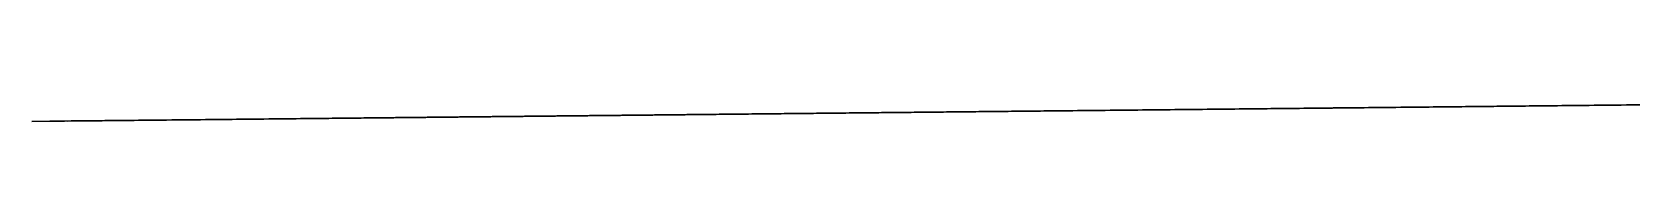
# Model space of a CAD drawing. Extents: x -5.33 to 1.56, y -1.56 to 1.56.
# Drawn here: x -5.3293 to -5.1675, y -1.4247 to -1.4212 of the extents above; entities that cross this region are included whole.
import ezdxf

# ---------------------------------------------------------------- set-up
doc = ezdxf.new("R2010")
doc.units = 0
doc.header["$LTSCALE"] = 0.0254
doc.layers.get('0').update_dxf_attribs({"linetype": 'CONTINUOUS'})

# ---------------------------------------------------------------- blocks, each defined once
blk = doc.blocks.new('HEATHER')
at = {"color": 155}
mesh = blk.add_polyface(dxfattribs=at)
corners = [(-0.08147, 0, 0.25557), (-0.09933, 0, 0.27269), (-0.08853, 0, 0.25173), (-0.01422, 0, 0.29351), (-0.14881, 0, 0.36873), (0.02087, 0, 0.31611), (0.02728, 0, 0.32269), (0.01395, 0, 0.3406), (0.00649, 0, 0.35062), (-0.00461, 0, 0.36771), (-0.05167, 0, 0.45142), (-0.19707, 0, 0.46729), (-0.08026, 0, 0.50892), (-0.20862, 0, 0.50892), (-0.08026, 0, 0.52526), (-0.21596, 0, 0.55781), (-0.03559, 0, 0.62195), (-0.20879, 0, 0.59897), (-0.19309, 0, 0.66279), (-0.04312, 0, 0.67185), (-0.1664, 0, 0.74586), (-0.04688, 0, 0.6968), (-0.04688, 0, 0.73649), (0.0214, 0, 0.83683), (-0.09087, 0, 0.80374), (-0.00188, 0, 0.83125), (-0.09087, 0, 0.81345), (-0.02373, 0, 0.82808), (-0.12579, 0, 0.84084)]
mesh.append_faces([[corners[k] for k in face] for face in [(0, 1, 2), (26, 25, 27)]], dxfattribs={"vtx0": -1, "color": 155})
mesh.append_faces([[corners[k] for k in face] for face in [(1, 3, 4), (4, 10, 11), (11, 12, 13), (13, 14, 15), (15, 16, 17), (17, 16, 18), (18, 19, 20), (24, 25, 26)]], dxfattribs={"vtx0": -1, "vtx1": -1, "color": 155})
mesh.append_faces([[corners[k] for k in face] for face in [(20, 23, 24)]], dxfattribs={"vtx0": -1, "vtx1": -1, "vtx2": -1, "color": 155})
mesh.append_faces([[corners[k] for k in face] for face in [(1, 0, 3), (4, 3, 5), (4, 5, 6), (4, 6, 7), (4, 7, 8), (4, 8, 9), (4, 9, 10), (11, 10, 12), (13, 12, 14), (15, 14, 16), (18, 16, 19), (20, 19, 21), (20, 21, 22), (20, 22, 23), (24, 23, 25)]], dxfattribs={"vtx0": -1, "vtx2": -1, "color": 155})
mesh.append_faces([[corners[k] for k in face] for face in [(28, 20, 24)]], dxfattribs={"vtx1": -1, "color": 155})
at = {"color": 254}
mesh = blk.add_polyface(dxfattribs=at)
corners = [(-0.11836, 0, 0.04418), (-0.12989, 0, 0.04241), (-0.11886, 0, 0.04241), (-0.13737, 0, 0.00816), (-0.16426, 0, 0.00761), (-0.15712, 0, 0.00755), (-0.16952, 0, 0.01168), (-0.14012, 0, 0.0096), (-0.14873, 0, 0.01409), (-0.17243, 0, 0.01706), (-0.14408, 0, 0.02854), (-0.17243, 0, 0.02165), (-0.17036, 0, 0.02575), (-0.1637, 0, 0.03159), (-0.16721, 0, 0.03523), (-0.16858, 0, 0.03752), (-0.16993, 0, 0.04791), (-0.13369, 0, 0.06303), (-0.12373, 0, 0.06842), (-0.107, 0, 0.07747), (-0.17128, 0, 0.0583), (-0.17162, 0, 0.06012), (-0.17323, 0, 0.06441), (-0.13474, 0, 0.06704), (-0.17746, 0, 0.07577), (-0.13474, 0, 0.09304), (-0.1792, 0, 0.07918), (-0.18191, 0, 0.08451), (-0.1798, 0, 0.08824), (-0.17434, 0, 0.09787), (-0.15002, 0, 0.1158), (-0.17082, 0, 0.10673)]
mesh.append_faces([[corners[k] for k in face] for face in [(0, 1, 2), (3, 4, 5), (18, 0, 19), (29, 30, 31)]], dxfattribs={"vtx0": -1, "color": 254})
mesh.append_faces([[corners[k] for k in face] for face in [(4, 3, 6), (6, 8, 9), (9, 10, 11), (11, 10, 12), (12, 10, 13), (13, 1, 14), (14, 1, 15), (15, 1, 16), (17, 0, 18), (16, 17, 20), (20, 17, 21), (22, 23, 24), (24, 25, 26), (26, 25, 27), (27, 25, 28), (28, 25, 29)]], dxfattribs={"vtx0": -1, "vtx1": -1, "color": 254})
mesh.append_faces([[corners[k] for k in face] for face in [(16, 1, 0), (16, 0, 17)]], dxfattribs={"vtx0": -1, "vtx1": -1, "vtx2": -1, "color": 254})
mesh.append_faces([[corners[k] for k in face] for face in [(6, 3, 7), (6, 7, 8), (9, 8, 10), (13, 10, 1), (17, 22, 21), (22, 17, 23), (24, 23, 25), (29, 25, 30)]], dxfattribs={"vtx0": -1, "vtx2": -1, "color": 254})
at = {"color": 19}
mesh = blk.add_polyface(dxfattribs=at)
corners = [(-0.19329, 0, 0.27062), (-0.2214, 0, 0.27983), (-0.21221, 0, 0.2597), (-0.18695, 0, 0.28004), (-0.22899, 0, 0.28325), (-0.18324, 0, 0.2958), (-0.23408, 0, 0.31186), (-0.18324, 0, 0.30601), (-0.1885, 0, 0.32763), (-0.24174, 0, 0.32064), (-0.24287, 0, 0.3344), (-0.18927, 0, 0.33076), (-0.19003, 0, 0.33389), (-0.18791, 0, 0.33928), (-0.24306, 0, 0.34766), (-0.19003, 0, 0.33962), (-0.19722, 0, 0.34221), (-0.20848, 0, 0.35013), (-0.27463, 0, 0.26072), (-0.2695, 0, 0.25353), (-0.26445, 0, 0.25158), (-0.27234, 0, 0.25543), (-0.27504, 0, 0.25558), (-0.27836, 0, 0.2565), (-0.29385, 0, 0.26822), (-0.29337, 0, 0.27859), (-0.30623, 0, 0.2833), (-0.29392, 0, 0.2829), (-0.29705, 0, 0.30742), (-0.31101, 0, 0.29401), (-0.31101, 0, 0.30113), (-0.30751, 0, 0.31248), (-0.29208, 0, 0.32508), (-0.30596, 0, 0.31547), (-0.30596, 0, 0.31812), (-0.30831, 0, 0.33312), (-0.24557, 0, 0.33124), (-0.24852, 0, 0.33924), (-0.30831, 0, 0.33885), (-0.30756, 0, 0.34167), (-0.30531, 0, 0.34188), (-0.29756, 0, 0.34396), (-0.28575, 0, 0.35101), (-0.21343, 0, 0.35839), (-0.27835, 0, 0.35644), (-0.27799, 0, 0.35906), (-0.28169, 0, 0.35976), (-0.28033, 0, 0.36138), (-0.29366, 0, 0.36814), (-0.29263, 0, 0.36999), (-0.30289, 0, 0.37205), (-0.30222, 0, 0.37407), (-0.30525, 0, 0.37262), (-0.31234, 0, 0.37312), (-0.30846, 0, 0.34354), (-0.30656, 0, 0.34446), (-0.31062, 0, 0.34801), (-0.30863, 0, 0.34874), (-0.31276, 0, 0.35614), (-0.31064, 0, 0.35642), (-0.31276, 0, 0.36064), (-0.31064, 0, 0.36079), (-0.31461, 0, 0.37412), (-0.30493, 0, 0.37471), (-0.31023, 0, 0.37506), (-0.31131, 0, 0.37513), (-0.31279, 0, 0.37529), (-0.24326, 0, 0.31517), (-0.2661, 0, 0.32064), (-0.25047, 0, 0.30168), (-0.18303, 0, 0.35393), (-0.18508, 0, 0.35447), (-0.18033, 0, 0.36718), (-0.18244, 0, 0.3674), (-0.18033, 0, 0.37433), (-0.18244, 0, 0.37383), (-0.18294, 0, 0.37481), (-0.18136, 0, 0.37635), (-0.18563, 0, 0.37628), (-0.21395, 0, 0.36081), (-0.21054, 0, 0.3611), (-0.21189, 0, 0.36273), (-0.19729, 0, 0.37071), (-0.19842, 0, 0.3725), (-0.19097, 0, 0.37417), (-0.19187, 0, 0.37608), (-0.18548, 0, 0.37861), (-0.27301, 0, 0.36186), (-0.22237, 0, 0.36372), (-0.25983, 0, 0.3644), (-0.22514, 0, 0.3641), (-0.22969, 0, 0.36473), (-0.24164, 0, 0.36535), (-0.23413, 0, 0.36535)]
mesh.append_faces([[corners[k] for k in face] for face in [(0, 1, 2), (18, 19, 20), (62, 65, 66), (67, 68, 69), (92, 91, 93)]], dxfattribs={"vtx0": -1, "color": 19})
mesh.append_faces([[corners[k] for k in face] for face in [(1, 3, 4), (4, 5, 6), (6, 8, 9), (9, 8, 10), (10, 13, 14), (19, 18, 21), (21, 18, 22), (22, 18, 23), (23, 18, 24), (24, 25, 26), (26, 28, 29), (29, 28, 30), (30, 28, 31), (31, 32, 33), (33, 32, 34), (34, 32, 35), (35, 37, 38), (38, 37, 39), (40, 14, 41), (41, 14, 42), (42, 43, 44), (44, 45, 46), (46, 47, 48), (48, 49, 50), (50, 51, 52), (52, 51, 53), (54, 55, 56), (56, 57, 58), (58, 59, 60), (60, 61, 62), (68, 36, 32), (70, 15, 13), (15, 70, 71), (71, 72, 73), (73, 74, 75), (75, 74, 76), (76, 77, 78), (79, 80, 81), (81, 82, 83), (83, 84, 85), (85, 78, 86), (86, 78, 77), (87, 88, 89), (89, 91, 92)]], dxfattribs={"vtx0": -1, "vtx1": -1, "color": 19})
mesh.append_faces([[corners[k] for k in face] for face in [(14, 13, 15), (35, 32, 36), (39, 14, 40), (42, 14, 17), (44, 43, 45), (62, 53, 51), (43, 79, 45)]], dxfattribs={"vtx0": -1, "vtx1": -1, "vtx2": -1, "color": 19})
mesh.append_faces([[corners[k] for k in face] for face in [(1, 0, 3), (4, 3, 5), (6, 5, 7), (6, 7, 8), (10, 8, 11), (10, 11, 12), (10, 12, 13), (14, 15, 16), (14, 16, 17), (24, 18, 25), (26, 25, 27), (26, 27, 28), (31, 28, 32), (35, 36, 37), (39, 37, 14), (42, 17, 43), (46, 45, 47), (48, 47, 49), (50, 49, 51), (40, 54, 39), (54, 40, 55), (56, 55, 57), (58, 57, 59), (60, 59, 61), (62, 61, 53), (62, 51, 63), (62, 63, 64), (62, 64, 65), (68, 67, 36), (71, 70, 72), (73, 72, 74), (76, 74, 77), (79, 43, 80), (81, 80, 82), (83, 82, 84), (85, 84, 78), (79, 87, 45), (87, 79, 88), (89, 88, 90), (89, 90, 91)]], dxfattribs={"vtx0": -1, "vtx2": -1, "color": 19})
at = {"color": 29}
mesh = blk.add_polyface(dxfattribs=at)
corners = [(-0.29756, 0, 0.34396), (-0.30656, 0, 0.34446), (-0.30531, 0, 0.34188), (-0.28575, 0, 0.35101), (-0.30863, 0, 0.34874), (-0.31064, 0, 0.35642), (-0.27835, 0, 0.35644), (-0.31064, 0, 0.36079), (-0.28169, 0, 0.35976), (-0.29366, 0, 0.36814), (-0.31234, 0, 0.37312), (-0.30289, 0, 0.37205), (-0.30525, 0, 0.37262)]
mesh.append_faces([[corners[k] for k in face] for face in [(0, 1, 2), (10, 11, 12)]], dxfattribs={"vtx0": -1, "color": 29})
mesh.append_faces([[corners[k] for k in face] for face in [(1, 3, 4), (4, 3, 5), (5, 6, 7), (7, 9, 10)]], dxfattribs={"vtx0": -1, "vtx1": -1, "color": 29})
mesh.append_faces([[corners[k] for k in face] for face in [(1, 0, 3), (5, 3, 6), (7, 6, 8), (7, 8, 9), (10, 9, 11)]], dxfattribs={"vtx0": -1, "vtx2": -1, "color": 29})
at = {"color": 43}
mesh = blk.add_polyface(dxfattribs=at)
corners = [(-0.28376, 0, 0.28552), (-0.29705, 0, 0.30742), (-0.29392, 0, 0.2829), (-0.27516, 0, 0.28829), (-0.26513, 0, 0.30075), (-0.25047, 0, 0.30168), (-0.2661, 0, 0.32064), (-0.29208, 0, 0.32508)]
mesh.append_faces([[corners[k] for k in face] for face in [(0, 1, 2), (1, 6, 7)]], dxfattribs={"vtx0": -1, "color": 43})
mesh.append_faces([[corners[k] for k in face] for face in [(1, 0, 3), (1, 3, 4), (1, 4, 5), (1, 5, 6)]], dxfattribs={"vtx0": -1, "vtx2": -1, "color": 43})
at = {"color": 254}
mesh = blk.add_polyface(dxfattribs=at)
corners = [(-0.22664, 0, 0.24876), (-0.25206, 0, 0.24558), (-0.23831, 0, 0.24509), (-0.26445, 0, 0.25158), (-0.21221, 0, 0.2597), (-0.27463, 0, 0.26072), (-0.2214, 0, 0.27983), (-0.29337, 0, 0.27859), (-0.29392, 0, 0.2829), (-0.22899, 0, 0.28325), (-0.28376, 0, 0.28552), (-0.27516, 0, 0.28829), (-0.25047, 0, 0.30168), (-0.23408, 0, 0.31186), (-0.26513, 0, 0.30075), (-0.24326, 0, 0.31517), (-0.24174, 0, 0.32064), (-0.24557, 0, 0.33124), (-0.24287, 0, 0.3344)]
mesh.append_faces([[corners[k] for k in face] for face in [(0, 1, 2), (11, 12, 14), (17, 16, 18)]], dxfattribs={"vtx0": -1, "color": 254})
mesh.append_faces([[corners[k] for k in face] for face in [(1, 0, 3), (3, 4, 5), (5, 6, 7), (7, 6, 8), (8, 9, 10), (10, 9, 11), (12, 13, 15), (15, 16, 17)]], dxfattribs={"vtx0": -1, "vtx1": -1, "color": 254})
mesh.append_faces([[corners[k] for k in face] for face in [(11, 9, 12)]], dxfattribs={"vtx0": -1, "vtx1": -1, "vtx2": -1, "color": 254})
mesh.append_faces([[corners[k] for k in face] for face in [(3, 0, 4), (5, 4, 6), (8, 6, 9), (12, 9, 13), (15, 13, 16)]], dxfattribs={"vtx0": -1, "vtx2": -1, "color": 254})
mesh = blk.add_polyface(dxfattribs=at)
corners = [(-0.22649, 0, 0.14183), (-0.25017, 0, 0.15347), (-0.22891, 0, 0.1111), (-0.22931, 0, 0.17152), (-0.26262, 0, 0.17274), (-0.18251, 0, 0.13912), (-0.1812, 0, 0.13549), (-0.18542, 0, 0.14721), (-0.18542, 0, 0.15179), (-0.17021, 0, 0.1852), (-0.26718, 0, 0.18734), (-0.1549, 0, 0.19218), (-0.27134, 0, 0.19642), (-0.14167, 0, 0.23611), (-0.27482, 0, 0.20815), (-0.27482, 0, 0.21121), (-0.27482, 0, 0.22803), (-0.27169, 0, 0.23501), (-0.27169, 0, 0.23806), (-0.23831, 0, 0.24509), (-0.22664, 0, 0.24876), (-0.19329, 0, 0.27062), (-0.16253, 0, 0.31127), (-0.21221, 0, 0.2597), (-0.18695, 0, 0.28004), (-0.18324, 0, 0.2958), (-0.18324, 0, 0.30601), (-0.1885, 0, 0.32763), (-0.17102, 0, 0.3221), (-0.18339, 0, 0.32813), (-0.18927, 0, 0.33076), (-0.25206, 0, 0.24558), (-0.27543, 0, 0.24644), (-0.26445, 0, 0.25158), (-0.27543, 0, 0.25103), (-0.27543, 0, 0.25417), (-0.2695, 0, 0.25353), (-0.27234, 0, 0.25543), (-0.27504, 0, 0.25558)]
mesh.append_faces([[corners[k] for k in face] for face in [(0, 1, 2), (5, 3, 6), (20, 21, 23), (27, 29, 30), (35, 37, 38)]], dxfattribs={"vtx0": -1, "color": 254})
mesh.append_faces([[corners[k] for k in face] for face in [(1, 3, 4), (4, 9, 10), (10, 11, 12), (12, 13, 14), (14, 13, 15), (15, 13, 16), (16, 13, 17), (17, 13, 18), (19, 13, 20), (21, 22, 24), (24, 22, 25), (25, 22, 26), (26, 22, 27), (18, 31, 32), (31, 18, 19), (32, 33, 34), (34, 33, 35)]], dxfattribs={"vtx0": -1, "vtx1": -1, "color": 254})
mesh.append_faces([[corners[k] for k in face] for face in [(3, 9, 4), (18, 13, 19), (20, 13, 21)]], dxfattribs={"vtx0": -1, "vtx1": -1, "vtx2": -1, "color": 254})
mesh.append_faces([[corners[k] for k in face] for face in [(1, 0, 3), (3, 5, 7), (3, 7, 8), (3, 8, 9), (10, 9, 11), (12, 11, 13), (21, 13, 22), (27, 22, 28), (27, 28, 29), (32, 31, 33), (35, 33, 36), (35, 36, 37)]], dxfattribs={"vtx0": -1, "vtx2": -1, "color": 254})
mesh = blk.add_polyface(dxfattribs=at)
corners = [(-0.21017, 0, 0.01682), (-0.24542, 0, 0.02166), (-0.25124, 0, 0.01976), (-0.19394, 0, 0.06469), (-0.22891, 0, 0.07898), (-0.19051, 0, 0.07478), (-0.18505, 0, 0.07896), (-0.18191, 0, 0.08451), (-0.22891, 0, 0.10039), (-0.1798, 0, 0.08824), (-0.17434, 0, 0.09787), (-0.17082, 0, 0.10673), (-0.22891, 0, 0.1111), (-0.1806, 0, 0.13383), (-0.22649, 0, 0.14183), (-0.1812, 0, 0.13549), (-0.22931, 0, 0.17152), (-0.22079, 0, 0.0011), (-0.25727, 0, -0.00563), (-0.22821, 0, -0.00563), (-0.26211, 0, -0.00189), (-0.26502, 0, 0.00349), (-0.21916, 0, 0.00259), (-0.26502, 0, 0.00808), (-0.26295, 0, 0.01217), (-0.2543, 0, 0.01976)]
mesh.append_faces([[corners[k] for k in face] for face in [(14, 15, 16), (17, 18, 19)]], dxfattribs={"vtx0": -1, "color": 254})
mesh.append_faces([[corners[k] for k in face] for face in [(1, 3, 4), (4, 7, 8), (8, 11, 12), (12, 13, 14), (18, 17, 20), (20, 17, 21), (21, 0, 23), (23, 0, 24), (24, 0, 25), (25, 0, 2)]], dxfattribs={"vtx0": -1, "vtx1": -1, "color": 254})
mesh.append_faces([[corners[k] for k in face] for face in [(0, 1, 2), (1, 0, 3), (4, 3, 5), (4, 5, 6), (4, 6, 7), (8, 7, 9), (8, 9, 10), (8, 10, 11), (12, 11, 13), (14, 13, 15), (21, 17, 22), (21, 22, 0)]], dxfattribs={"vtx0": -1, "vtx2": -1, "color": 254})
at = {"color": 43}
mesh = blk.add_polyface(dxfattribs=at)
corners = [(-0.24287, 0, 0.3344), (-0.24852, 0, 0.33924), (-0.24557, 0, 0.33124), (-0.24306, 0, 0.34766)]
mesh.append_faces([[corners[k] for k in face] for face in [(0, 1, 2), (1, 0, 3)]], dxfattribs={"vtx0": -1, "color": 43})
at = {"color": 254}
mesh = blk.add_polyface(dxfattribs=at)
corners = [(-0.20886, 0, 0.00416), (-0.21916, 0, 0.00259), (-0.22079, 0, 0.0011), (-0.21017, 0, 0.01682), (-0.20427, 0, 0.00998), (-0.18559, 0, 0.06663), (-0.19394, 0, 0.06469), (-0.19051, 0, 0.07478), (-0.17746, 0, 0.07577), (-0.18505, 0, 0.07896), (-0.1792, 0, 0.07918), (-0.18191, 0, 0.08451)]
mesh.append_faces([[corners[k] for k in face] for face in [(0, 1, 2), (9, 10, 11)]], dxfattribs={"vtx0": -1, "color": 254})
mesh.append_faces([[corners[k] for k in face] for face in [(1, 0, 3), (3, 5, 6), (6, 5, 7), (7, 8, 9)]], dxfattribs={"vtx0": -1, "vtx1": -1, "color": 254})
mesh.append_faces([[corners[k] for k in face] for face in [(3, 0, 4), (3, 4, 5), (7, 5, 8), (9, 8, 10)]], dxfattribs={"vtx0": -1, "vtx2": -1, "color": 254})
at = {"color": 29}
mesh = blk.add_polyface(dxfattribs=at)
corners = [(-0.18508, 0, 0.35447), (-0.19722, 0, 0.34221), (-0.19003, 0, 0.33962), (-0.20848, 0, 0.35013), (-0.21343, 0, 0.35839), (-0.18244, 0, 0.3674), (-0.21054, 0, 0.3611), (-0.19729, 0, 0.37071), (-0.18244, 0, 0.37383), (-0.19097, 0, 0.37417), (-0.18294, 0, 0.37481), (-0.18563, 0, 0.37628)]
mesh.append_faces([[corners[k] for k in face] for face in [(0, 1, 2), (9, 10, 11)]], dxfattribs={"vtx0": -1, "color": 29})
mesh.append_faces([[corners[k] for k in face] for face in [(1, 0, 3), (3, 0, 4), (4, 5, 6), (6, 5, 7), (7, 8, 9)]], dxfattribs={"vtx0": -1, "vtx1": -1, "color": 29})
mesh.append_faces([[corners[k] for k in face] for face in [(4, 0, 5), (7, 5, 8), (9, 8, 10)]], dxfattribs={"vtx0": -1, "vtx2": -1, "color": 29})
at = {"color": 43}
mesh = blk.add_polyface(dxfattribs=at)
corners = [(-0.15002, 0, 0.1158), (-0.1673, 0, 0.11559), (-0.17082, 0, 0.10673), (-0.1668, 0, 0.12122), (-0.13314, 0, 0.12316), (-0.1667, 0, 0.12463), (-0.13314, 0, 0.1981), (-0.1812, 0, 0.13549), (-0.18251, 0, 0.13912), (-0.18542, 0, 0.14721), (-0.18542, 0, 0.15179), (-0.17021, 0, 0.1852), (-0.1549, 0, 0.19218), (-0.14167, 0, 0.23611), (-0.11289, 0, 0.23233), (-0.13252, 0, 0.29027), (-0.16253, 0, 0.31127), (-0.13816, 0, 0.29544)]
mesh.append_faces([[corners[k] for k in face] for face in [(0, 1, 2), (16, 15, 17)]], dxfattribs={"vtx0": -1, "color": 43})
mesh.append_faces([[corners[k] for k in face] for face in [(1, 0, 3), (3, 4, 5), (5, 6, 7), (7, 6, 8), (8, 6, 9), (9, 6, 10), (10, 6, 11), (11, 6, 12), (12, 6, 13), (13, 15, 16)]], dxfattribs={"vtx0": -1, "vtx1": -1, "color": 43})
mesh.append_faces([[corners[k] for k in face] for face in [(3, 0, 4), (5, 4, 6), (13, 6, 14), (13, 14, 15)]], dxfattribs={"vtx0": -1, "vtx2": -1, "color": 43})
mesh = blk.add_polyface(dxfattribs=at)
corners = [(-0.1673, 0, 0.11559), (-0.1806, 0, 0.13383), (-0.17082, 0, 0.10673), (-0.1668, 0, 0.12122), (-0.1667, 0, 0.12463), (-0.1812, 0, 0.13549)]
mesh.append_faces([[corners[k] for k in face] for face in [(0, 1, 2), (1, 4, 5)]], dxfattribs={"vtx0": -1, "color": 43})
mesh.append_faces([[corners[k] for k in face] for face in [(1, 0, 3), (1, 3, 4)]], dxfattribs={"vtx0": -1, "vtx2": -1, "color": 43})

msp = doc.modelspace()

# ---------------------------------------------------------------- block references
at = {"color": 0, "rotation": 0.5901618896286792}
msp.add_blockref('HEATHER', (-5.01473, -1.42148), dxfattribs=at)

doc.saveas('drawing.dxf')
